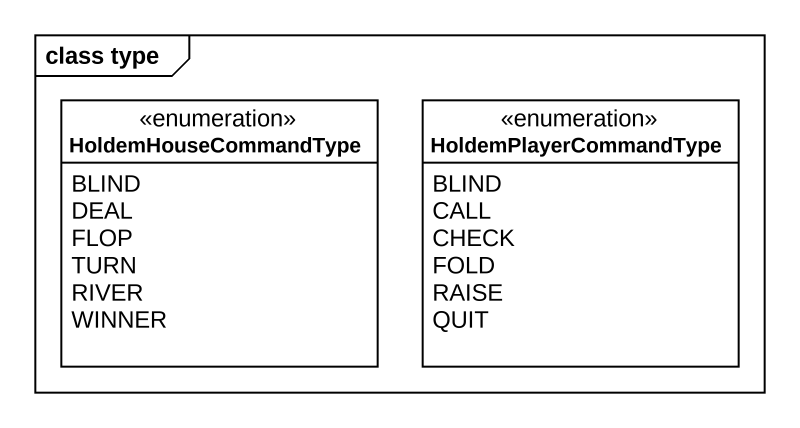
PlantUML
@startuml
mainframe class type
hide circle
hide empty members
enum HoldemHouseCommandType {
  BLIND
  DEAL
  FLOP
  TURN
  RIVER
  WINNER
}
enum HoldemPlayerCommandType {
  BLIND
  CALL
  CHECK
  FOLD
  RAISE
  QUIT
}
@enduml
